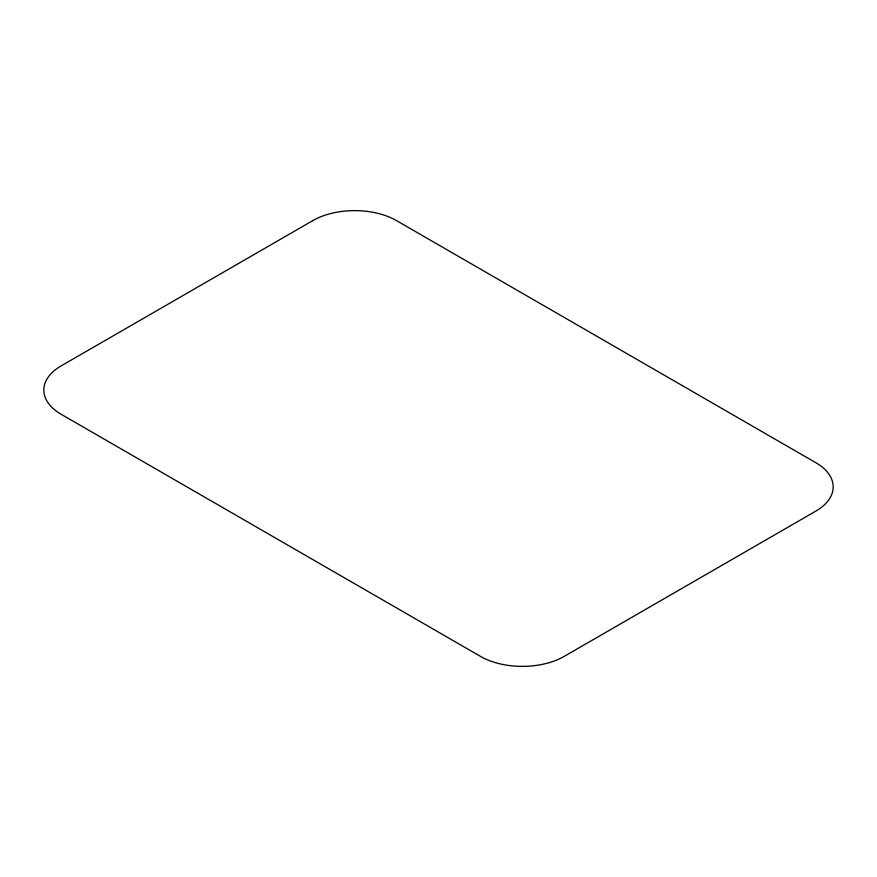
<?xml version="1.0" encoding="UTF-8"?>
<svg xmlns="http://www.w3.org/2000/svg" width="877" height="877" viewBox="0 0 877 877"><rect width="100%" height="100%" fill="white"/><g stroke="black" fill="none" stroke-linecap="round" stroke-linejoin="round"><path stroke-width="1.32" d="M312.727 220.653L61.171 365.884A59.296 34.236 0 0 0 61.171 414.295L480.421 656.347A59.296 34.236 0 0 0 564.273 656.347L815.829 511.116A59.296 34.236 0 0 0 815.829 462.705L396.579 220.653A59.296 34.236 0 0 0 312.727 220.653"/></g></svg>
